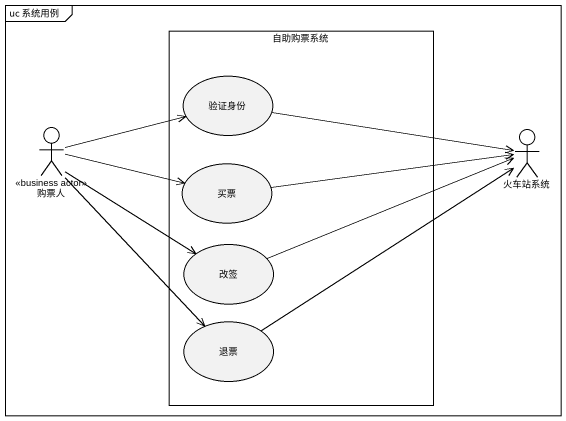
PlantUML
@startuml
mainframe uc 系统用例
rectangle 自助购票系统 {
  usecase 验证身份
  usecase 买票
  usecase 改签
  usecase 退票
}
actor 购票人 <<business actor>>
actor 火车站系统
验证身份 -right-> 火车站系统
购票人 -right-> 验证身份
购票人 -right-> 买票
购票人 --> 改签
购票人 --> 退票
买票 -right-> 火车站系统
改签 -right-> 火车站系统
退票 -up-> 火车站系统
@enduml
